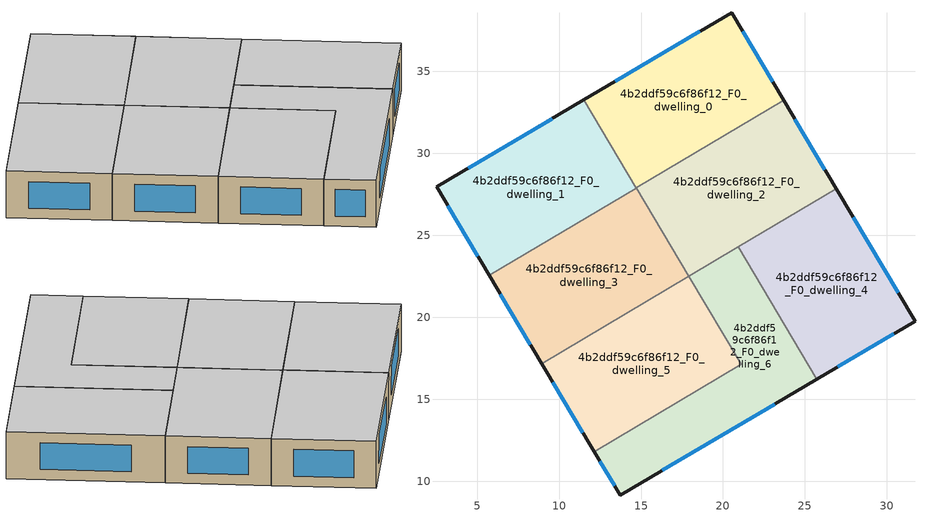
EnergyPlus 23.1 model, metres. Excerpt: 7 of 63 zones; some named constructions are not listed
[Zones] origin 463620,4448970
4b2ddf59c6f86f12_F0_dwelling_0
 floor ground (EU_floor_Construction): 20.53,38.58 23.71,33.23 14.7,27.88 11.5,33.26 z0
 wall outside (EU_wall_Construction): 23.71,33.23 20.53,38.58 11.5,33.26 z0:3
 wall to 4b2ddf59c6f86f12_F0_dwelling_1 (EU_wall_Construction): 11.5,33.26 14.7,27.88 z0:3
 wall to 4b2ddf59c6f86f12_F0_dwelling_2 (EU_wall_Construction): 14.72,27.89 23.71,33.23 z0:3
 wall to 4b2ddf59c6f86f12_F0_dwelling_3 (EU_wall_Construction): 14.7,27.88 14.72,27.89 z0:3
 window (EU_Window_Construction): 18.59,37.44 13.43,34.4 / 23.02,34.37 21.21,37.43 z0.64:2.36
 ceiling to 4b2ddf59c6f86f12_F1_dwelling_0 (EU_floor_Construction): 23.71,33.23 20.53,38.58 11.5,33.26 14.7,27.88 z3
4b2ddf59c6f86f12_F0_dwelling_1
 floor ground (EU_floor_Construction): 11.5,33.26 14.7,27.88 5.74,22.55 2.52,27.96 z0
 wall outside (EU_wall_Construction): 11.5,33.26 2.52,27.96 5.74,22.55 z0:3
 wall to 4b2ddf59c6f86f12_F0_dwelling_3 (EU_wall_Construction): 5.74,22.55 14.7,27.88 z0:3
 window (EU_Window_Construction): 9.58,32.12 4.44,29.09 / 3.21,26.8 5.05,23.71 z0.64:2.36
 ceiling to 4b2ddf59c6f86f12_F1_dwelling_1 (EU_floor_Construction): 14.7,27.88 11.5,33.26 2.52,27.96 5.74,22.55 z3
4b2ddf59c6f86f12_F0_dwelling_2
 floor ground (EU_floor_Construction): 23.71,33.23 26.9,27.85 17.92,22.51 14.72,27.89 z0
 wall outside (EU_wall_Construction): 26.9,27.85 23.71,33.23 z0:3
 wall to 4b2ddf59c6f86f12_F0_dwelling_3 (EU_wall_Construction): 14.72,27.89 17.92,22.51 z0:3
 wall to 4b2ddf59c6f86f12_F0_dwelling_4 (EU_wall_Construction): 20.93,24.3 26.9,27.85 z0:3
 wall to 4b2ddf59c6f86f12_F0_dwelling_6 (EU_wall_Construction): 17.92,22.51 20.93,24.3 z0:3
 window (EU_Window_Construction): 26.22,29 24.39,32.07 z0.64:2.36
 ceiling to 4b2ddf59c6f86f12_F1_dwelling_2 (EU_floor_Construction): 26.9,27.85 23.71,33.23 14.72,27.89 17.92,22.51 z3
4b2ddf59c6f86f12_F0_dwelling_3
 floor ground (EU_floor_Construction): 14.72,27.89 17.92,22.51 8.94,17.17 5.74,22.55 z0
 wall outside (EU_wall_Construction): 5.74,22.55 8.94,17.17 z0:3
 wall to 4b2ddf59c6f86f12_F0_dwelling_5 (EU_wall_Construction): 8.94,17.17 17.92,22.51 z0:3
 window (EU_Window_Construction): 6.42,21.4 8.25,18.33 z0.64:2.36
 ceiling to 4b2ddf59c6f86f12_F1_dwelling_3 (EU_floor_Construction): 17.92,22.51 14.72,27.89 5.74,22.55 8.94,17.17 z3
4b2ddf59c6f86f12_F0_dwelling_4
 floor ground (EU_floor_Construction): 26.9,27.85 31.71,19.75 25.73,16.21 20.93,24.3 z0
 wall outside (EU_wall_Construction): 25.73,16.21 31.71,19.75 26.9,27.85 z0:3
 wall to 4b2ddf59c6f86f12_F0_dwelling_6 (EU_wall_Construction): 20.93,24.3 25.73,16.21 z0:3
 window (EU_Window_Construction): 27.01,16.97 30.43,18.99 / 30.68,21.48 27.93,26.11 z0.64:2.36
 ceiling to 4b2ddf59c6f86f12_F1_dwelling_4 (EU_floor_Construction): 31.71,19.75 26.9,27.85 20.93,24.3 25.73,16.21 z3
4b2ddf59c6f86f12_F0_dwelling_5
 floor ground (EU_floor_Construction): 17.92,22.51 21.12,17.13 12.14,11.79 8.94,17.17 z0
 wall outside (EU_wall_Construction): 8.94,17.17 12.14,11.79 z0:3
 wall to 4b2ddf59c6f86f12_F0_dwelling_6 (EU_wall_Construction): 12.14,11.79 21.12,17.13 17.92,22.51 z0:3
 window (EU_Window_Construction): 9.62,16.02 11.46,12.95 z0.64:2.36
 ceiling to 4b2ddf59c6f86f12_F1_dwelling_5 (EU_floor_Construction): 21.12,17.13 17.92,22.51 8.94,17.17 12.14,11.79 z3
4b2ddf59c6f86f12_F0_dwelling_6
 floor ground (EU_floor_Construction): 20.93,24.3 25.73,16.21 13.73,9.13 12.14,11.79 21.12,17.13 17.92,22.51 z0
 wall outside (EU_wall_Construction): 12.14,11.79 13.73,9.13 25.73,16.21 z0:3
 window (EU_Window_Construction): 16.3,10.65 23.16,14.7 / 12.48,11.22 13.39,9.7 z0.64:2.36
 ceiling to 4b2ddf59c6f86f12_F1_dwelling_6 (EU_floor_Construction): 25.73,16.21 20.93,24.3 17.92,22.51 21.12,17.13 12.14,11.79 13.73,9.13 z3
[SCHEDULE:FILE] Column Number=1; Rows to Skip at Top=0; Number of Hours of Data=8760; Column Separator=Comma; Interpolate to Timestep=No; Minutes per Item=60; Adjust Schedule for Daylight Savings=Yes
Name | File
EU_Step8_GainSchedule_4b2ddf59c6f86f12_F3_dwelling_3_f000 | ../../schedules/4b2ddf59c6f86f12/4b2ddf59c6f86f12_F3_dwelling_3_f000_gain.csv
EU_Step8_GainSchedule_4b2ddf59c6f86f12_F3_dwelling_4_f000 | ../../schedules/4b2ddf59c6f86f12/4b2ddf59c6f86f12_F3_dwelling_4_f000_gain.csv
EU_Step8_GainSchedule_4b2ddf59c6f86f12_F3_dwelling_5_f000 | ../../schedules/4b2ddf59c6f86f12/4b2ddf59c6f86f12_F3_dwelling_5_f000_gain.csv
EU_Step8_GainSchedule_4b2ddf59c6f86f12_F3_dwelling_6_f000 | ../../schedules/4b2ddf59c6f86f12/4b2ddf59c6f86f12_F3_dwelling_6_f000_gain.csv
EU_Step8_GainSchedule_4b2ddf59c6f86f12_F4_dwelling_0_f000 | ../../schedules/4b2ddf59c6f86f12/4b2ddf59c6f86f12_F4_dwelling_0_f000_gain.csv
EU_Step8_GainSchedule_4b2ddf59c6f86f12_F4_dwelling_1_f000 | ../../schedules/4b2ddf59c6f86f12/4b2ddf59c6f86f12_F4_dwelling_1_f000_gain.csv
EU_Step8_GainSchedule_4b2ddf59c6f86f12_F4_dwelling_2_f000 | ../../schedules/4b2ddf59c6f86f12/4b2ddf59c6f86f12_F4_dwelling_2_f000_gain.csv
EU_Step8_GainSchedule_4b2ddf59c6f86f12_F4_dwelling_3_f000 | ../../schedules/4b2ddf59c6f86f12/4b2ddf59c6f86f12_F4_dwelling_3_f000_gain.csv
EU_Step8_GainSchedule_4b2ddf59c6f86f12_F4_dwelling_4_f000 | ../../schedules/4b2ddf59c6f86f12/4b2ddf59c6f86f12_F4_dwelling_4_f000_gain.csv
EU_Step8_GainSchedule_4b2ddf59c6f86f12_F4_dwelling_5_f000 | ../../schedules/4b2ddf59c6f86f12/4b2ddf59c6f86f12_F4_dwelling_5_f000_gain.csv
EU_Step8_GainSchedule_4b2ddf59c6f86f12_F4_dwelling_6_f000 | ../../schedules/4b2ddf59c6f86f12/4b2ddf59c6f86f12_F4_dwelling_6_f000_gain.csv
